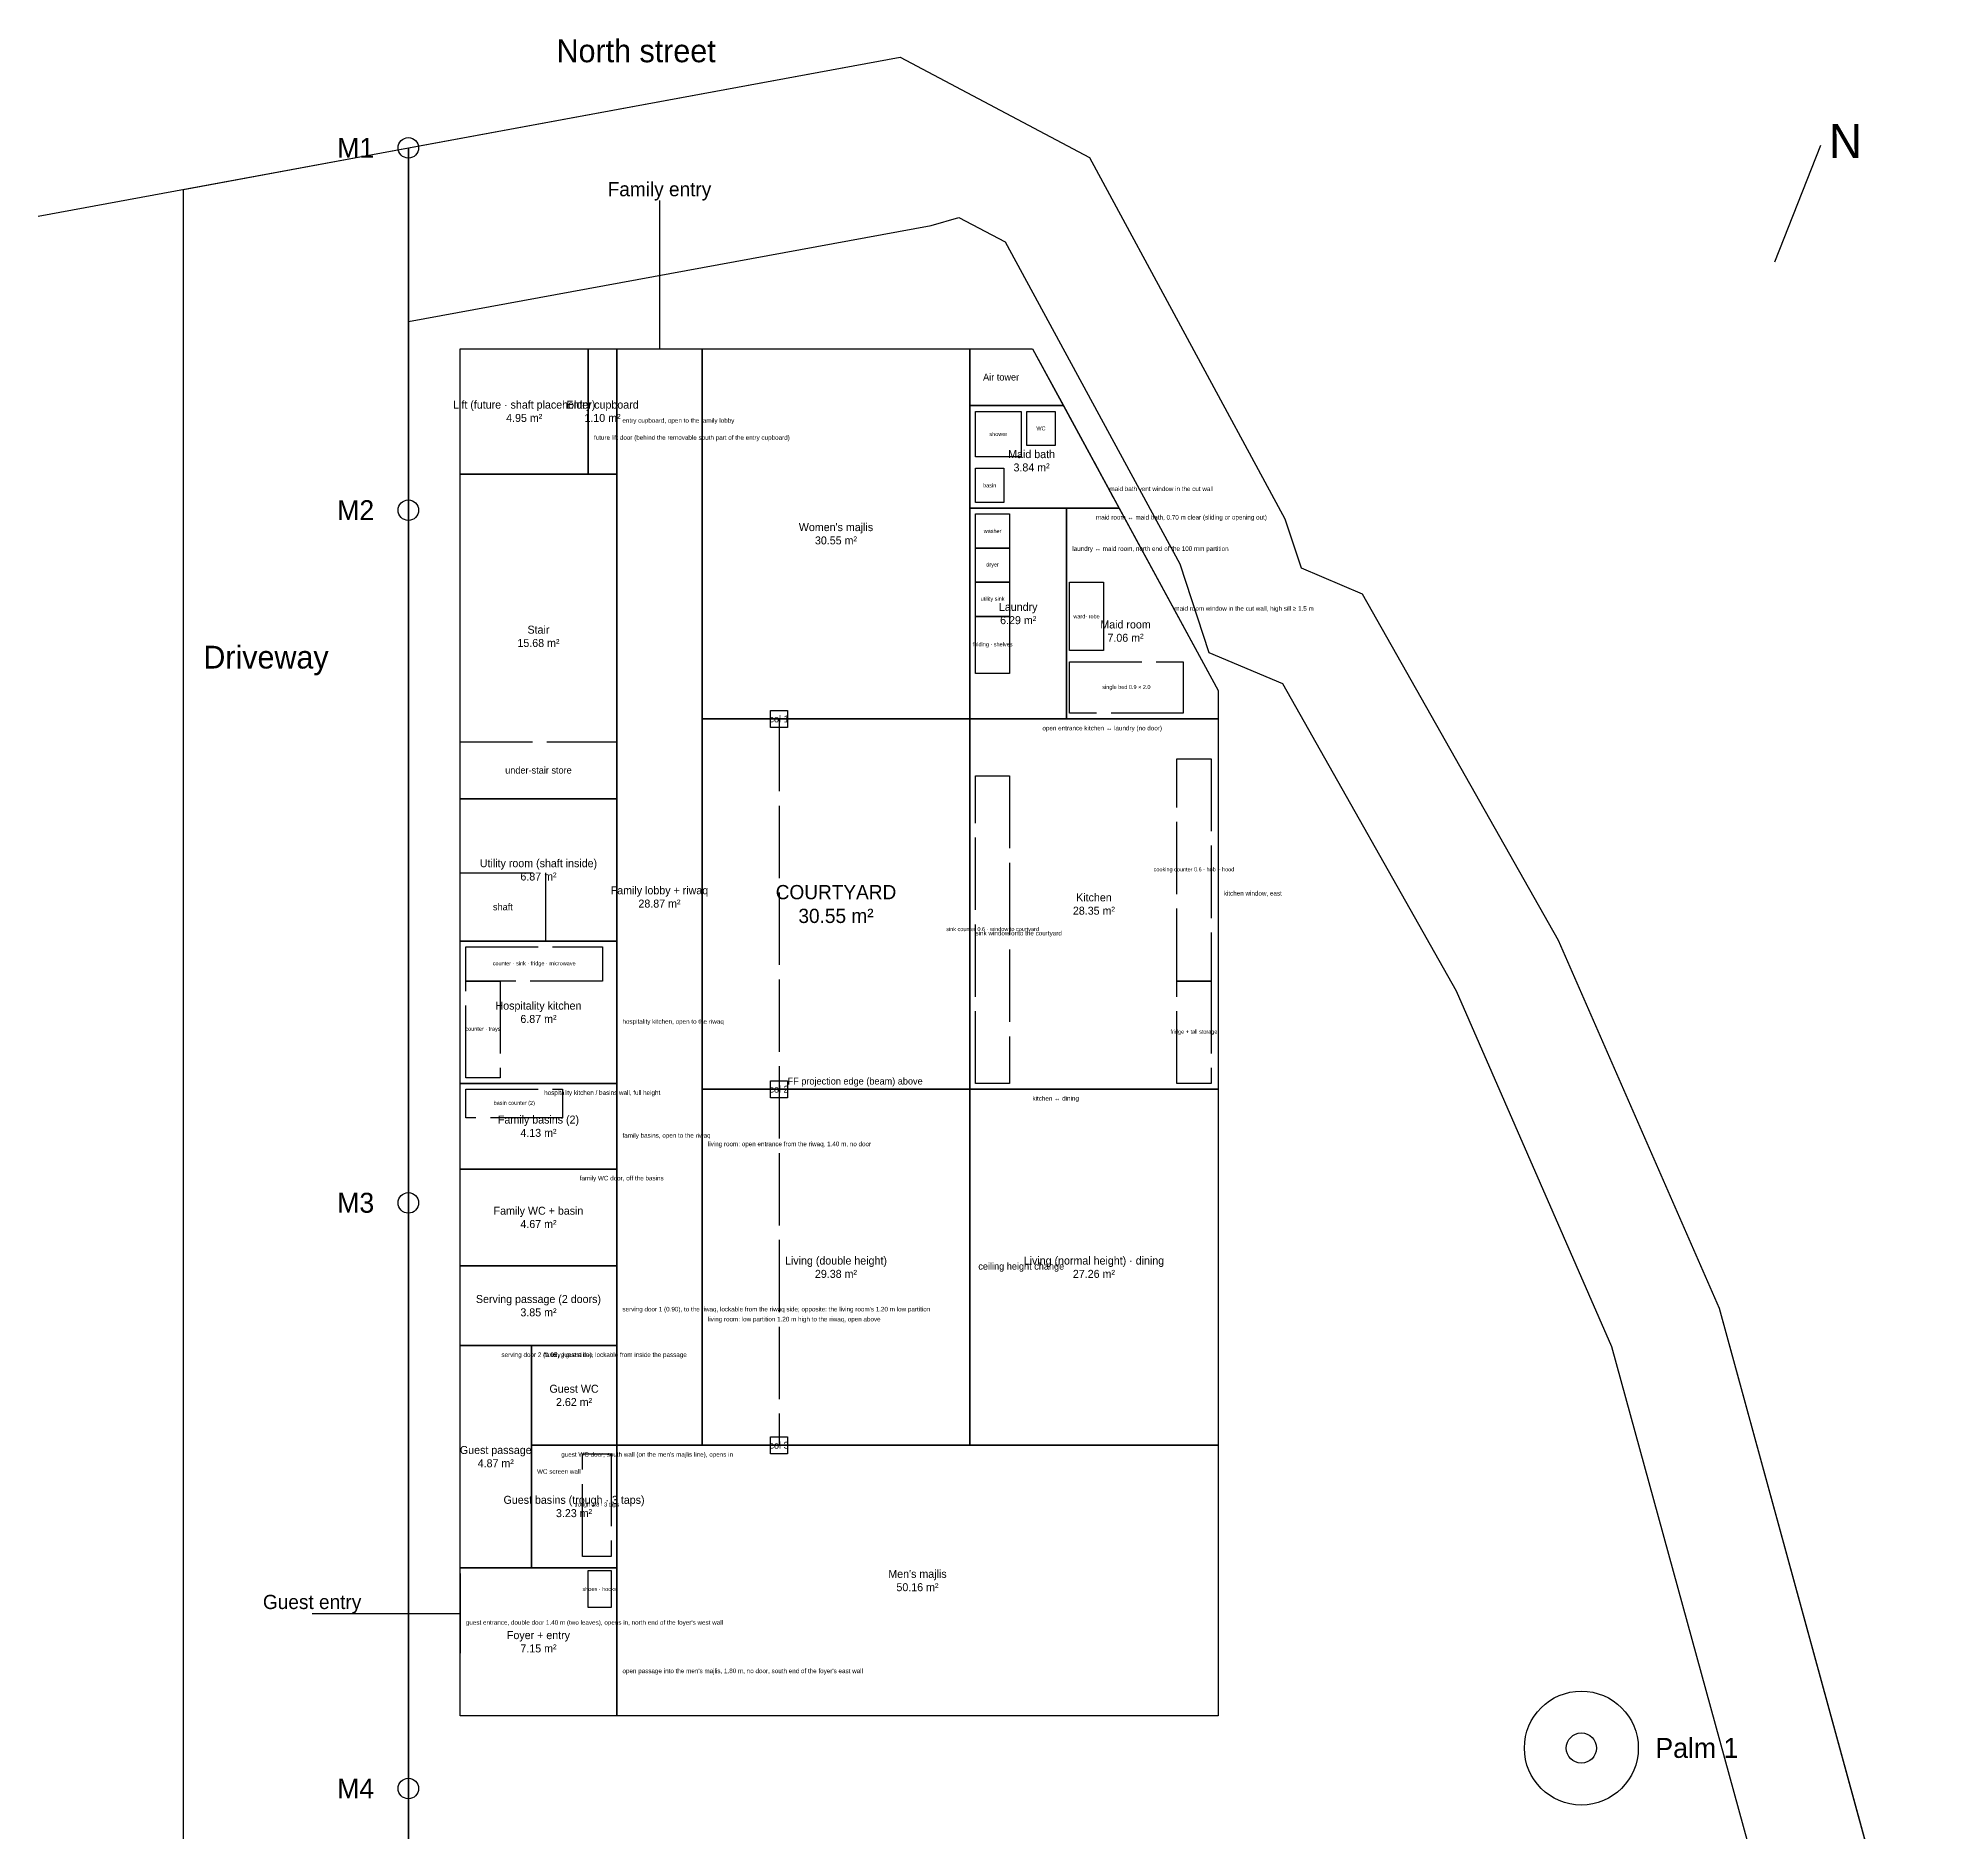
# Model space of a CAD drawing. Header units: metres. Extents: x -6.5 to 29.5, y -46.7 to 1.9.
# Drawn here: x -6.5 to 27.07, y -29.58 to 1.92 of the extents above; entities that cross this region are included whole.
import ezdxf

# ---------------------------------------------------------------- set-up
doc = ezdxf.new("R2010")
doc.units = ezdxf.units.M
doc.linetypes.add('DASHED', pattern=[1.524, 1.27, -0.254])
for name, color, linetype in [('AIR-TOWER', 4, 'CONTINUOUS'), ('ANNOTATION', 7, 'CONTINUOUS'), ('BUILDING-OUTLINE', 1, 'CONTINUOUS'), ('COURTYARD', 150, 'CONTINUOUS'), ('DOORS', 1, 'CONTINUOUS'), ('ENTRIES', 30, 'CONTINUOUS'), ('FIXTURES', 8, 'DASHED'), ('MARKS', 4, 'DASHED'), ('OPENINGS', 6, 'CONTINUOUS'), ('ROOM-LABELS', 7, 'CONTINUOUS'), ('ROOMS-CIRC', 9, 'CONTINUOUS'), ('ROOMS-CORE', 252, 'CONTINUOUS'), ('ROOMS-FAMILY', 40, 'CONTINUOUS'), ('ROOMS-GUEST', 32, 'CONTINUOUS'), ('ROOMS-SERVICE', 140, 'CONTINUOUS'), ('SITE-DRIVEWAY', 5, 'CONTINUOUS'), ('SITE-ENVELOPE', 3, 'CONTINUOUS'), ('SITE-LAND', 8, 'CONTINUOUS'), ('SITE-LANE', 7, 'CONTINUOUS'), ('SITE-PALMS', 94, 'CONTINUOUS'), ('SITE-PEGS', 94, 'CONTINUOUS'), ('WALLS-SPECIAL', 7, 'CONTINUOUS'), ('WINDOWS', 4, 'CONTINUOUS')]:
    doc.layers.add(name, color=color, linetype=linetype)

msp = doc.modelspace()

# ---------------------------------------------------------------- linework, layer by layer
at = {"layer": 'AIR-TOWER'}
msp.add_lwpolyline([(9.86, -3.525), (10.961, -3.525), (11.504, -4.525), (9.86, -4.525)], close=True, dxfattribs=at)
at = {"layer": 'ANNOTATION'}
msp.add_line((24, -2), (24.803, 0.048), dxfattribs=at)
at = {"layer": 'BUILDING-OUTLINE'}
msp.add_lwpolyline([(0.91, -3.525), (10.961, -3.525), (14.221, -9.525), (14.221, -27.525), (0.91, -27.525)], close=True, dxfattribs=at)
at = {"layer": 'COURTYARD'}
msp.add_lwpolyline([(5.16, -10.025), (9.86, -10.025), (9.86, -16.525), (5.16, -16.525)], close=True, dxfattribs=at)
at = {"layer": 'DOORS'}
for p, q in [((3.16, -4.425), (3.16, -5.425)), ((11.625, -6.325), (12.325, -6.325)), ((10.31, -16.525), (11.41, -16.525)), ((2.51, -17.925), (3.31, -17.925)), ((3.66, -19.775), (3.66, -20.675)), ((1.01, -21.025), (2.06, -21.025)), ((2.21, -22.775), (2.96, -22.775)), ((0.91, -25.025), (0.91, -26.425))]:
    msp.add_line(p, q, dxfattribs=at)
at = {"layer": 'ENTRIES'}
for p, q in [((4.41, -0.925), (4.41, -3.525)), ((-1.69, -25.725), (0.91, -25.725))]:
    msp.add_line(p, q, dxfattribs=at)
at = {"layer": 'FIXTURES'}
for points in [[(9.96, -4.625), (10.76, -4.625), (10.76, -5.425), (9.96, -5.425)], [(10.86, -4.625), (11.36, -4.625), (11.36, -5.225), (10.86, -5.225)], [(9.96, -5.625), (10.46, -5.625), (10.46, -6.225), (9.96, -6.225)], [(9.96, -6.425), (10.56, -6.425), (10.56, -7.025), (9.96, -7.025)], [(9.96, -7.025), (10.56, -7.025), (10.56, -7.625), (9.96, -7.625)], [(9.96, -7.625), (10.56, -7.625), (10.56, -8.225), (9.96, -8.225)], [(11.61, -7.625), (12.21, -7.625), (12.21, -8.825), (11.61, -8.825)], [(9.96, -8.225), (10.56, -8.225), (10.56, -9.225), (9.96, -9.225)], [(11.61, -9.025), (13.61, -9.025), (13.61, -9.925), (11.61, -9.925)], [(13.496, -10.725), (14.096, -10.725), (14.096, -14.625), (13.496, -14.625)], [(9.96, -11.025), (10.56, -11.025), (10.56, -16.425), (9.96, -16.425)], [(1.01, -14.025), (3.41, -14.025), (3.41, -14.625), (1.01, -14.625)], [(1.01, -14.625), (1.61, -14.625), (1.61, -16.325), (1.01, -16.325)], [(13.496, -14.625), (14.096, -14.625), (14.096, -16.425), (13.496, -16.425)], [(1.01, -16.525), (2.71, -16.525), (2.71, -17.025), (1.01, -17.025)], [(3.06, -22.925), (3.56, -22.925), (3.56, -24.725), (3.06, -24.725)], [(3.16, -24.975), (3.56, -24.975), (3.56, -25.625), (3.16, -25.625)]]:
    msp.add_lwpolyline(points, close=True, dxfattribs=at)
at = {"layer": 'MARKS'}
for p, q in [((6.51, -10.025), (6.51, -22.775)), ((9.86, -16.525), (9.86, -22.775))]:
    msp.add_line(p, q, dxfattribs=at)
for points in [[(6.36, -9.875), (6.66, -9.875), (6.66, -10.175), (6.36, -10.175)], [(0.91, -10.425), (3.66, -10.425), (3.66, -11.425), (0.91, -11.425)], [(0.91, -12.725), (2.41, -12.725), (2.41, -13.925), (0.91, -13.925)], [(6.36, -16.375), (6.66, -16.375), (6.66, -16.675), (6.36, -16.675)], [(6.36, -22.625), (6.66, -22.625), (6.66, -22.925), (6.36, -22.925)]]:
    msp.add_lwpolyline(points, close=True, dxfattribs=at)
at = {"layer": 'OPENINGS'}
for p, q in [((3.66, -3.725), (3.66, -5.525)), ((10.61, -10.025), (11.46, -10.025)), ((3.66, -14.125), (3.66, -16.225)), ((3.66, -16.525), (3.66, -17.825)), ((5.16, -16.625), (5.16, -18.025)), ((3.66, -25.675), (3.66, -27.475))]:
    msp.add_line(p, q, dxfattribs=at)
at = {"layer": 'ROOMS-CIRC'}
msp.add_lwpolyline([(3.66, -3.525), (5.16, -3.525), (5.16, -22.775), (3.66, -22.775)], close=True, dxfattribs=at)
at = {"layer": 'ROOMS-CORE'}
for points in [[(0.91, -3.525), (3.16, -3.525), (3.16, -5.725), (0.91, -5.725)], [(3.16, -3.525), (3.66, -3.525), (3.66, -5.725), (3.16, -5.725)], [(0.91, -5.725), (3.66, -5.725), (3.66, -11.425), (0.91, -11.425)], [(0.91, -11.425), (3.66, -11.425), (3.66, -13.925), (0.91, -13.925)]]:
    msp.add_lwpolyline(points, close=True, dxfattribs=at)
at = {"layer": 'ROOMS-FAMILY'}
for points in [[(5.16, -3.525), (9.86, -3.525), (9.86, -10.025), (5.16, -10.025)], [(5.16, -16.525), (9.86, -16.525), (9.86, -22.775), (5.16, -22.775)], [(9.86, -16.525), (14.221, -16.525), (14.221, -22.775), (9.86, -22.775)]]:
    msp.add_lwpolyline(points, close=True, dxfattribs=at)
at = {"layer": 'ROOMS-GUEST'}
for points in [[(0.91, -21.025), (2.16, -21.025), (2.16, -24.925), (0.91, -24.925)], [(2.16, -21.025), (3.66, -21.025), (3.66, -22.775), (2.16, -22.775)], [(2.16, -22.775), (3.66, -22.775), (3.66, -24.925), (2.16, -24.925)], [(3.66, -22.775), (14.221, -22.775), (14.221, -27.525), (3.66, -27.525)], [(0.91, -24.925), (3.66, -24.925), (3.66, -27.525), (0.91, -27.525)]]:
    msp.add_lwpolyline(points, close=True, dxfattribs=at)
at = {"layer": 'ROOMS-SERVICE'}
for points in [[(9.86, -4.525), (11.504, -4.525), (12.482, -6.325), (9.86, -6.325)], [(9.86, -6.325), (11.56, -6.325), (11.56, -10.025), (9.86, -10.025)], [(11.56, -6.325), (12.482, -6.325), (14.221, -9.525), (14.221, -10.025), (11.56, -10.025)], [(9.86, -10.025), (14.221, -10.025), (14.221, -16.525), (9.86, -16.525)], [(0.91, -13.925), (3.66, -13.925), (3.66, -16.425), (0.91, -16.425)], [(0.91, -16.425), (3.66, -16.425), (3.66, -17.925), (0.91, -17.925)], [(0.91, -17.925), (3.66, -17.925), (3.66, -19.625), (0.91, -19.625)], [(0.91, -19.625), (3.66, -19.625), (3.66, -21.025), (0.91, -21.025)]]:
    msp.add_lwpolyline(points, close=True, dxfattribs=at)
at = {"layer": 'SITE-DRIVEWAY'}
msp.add_lwpolyline([(-3.95, -0.73), (0, 0), (0, -38.86), (-3.95, -39.59)], close=True, dxfattribs=at)
at = {"layer": 'SITE-ENVELOPE'}
msp.add_lwpolyline([(0, -38.86), (0, -3.05), (9.18, -1.36), (9.67, -1.22), (10.48, -1.65), (13.55, -7.3), (14.06, -8.86), (15.35, -9.4), (18.4, -14.8), (21.13, -21.04), (24.77, -34.3)], close=True, dxfattribs=at)
at = {"layer": 'SITE-LAND'}
msp.add_lwpolyline([(0, 0), (8.64, 1.59), (11.96, -0.17), (15.39, -6.51), (15.68, -7.37), (16.75, -7.83), (20.19, -13.91), (23.02, -20.37), (26.74, -33.94), (0, -38.86)], close=True, dxfattribs=at)
at = {"layer": 'SITE-LANE'}
for points in [[(-6.5, -1.2), (8.64, 1.59)], [(8.64, 1.59), (11.96, -0.17), (15.39, -6.51), (15.68, -7.37), (16.75, -7.83), (20.19, -13.91), (23.02, -20.37), (27.07, -35.15)]]:
    msp.add_lwpolyline(points, dxfattribs=at)
at = {"layer": 'SITE-PALMS'}
for radius in [1, 0.265]:
    msp.add_circle((20.6, -28.09), radius, dxfattribs=at)
at = {"layer": 'SITE-PEGS'}
for centre in [(0, 0), (0, -6.36), (0, -18.52), (0, -28.8)]:
    msp.add_circle(centre, 0.18, dxfattribs=at)
at = {"layer": 'WALLS-SPECIAL'}
for p, q in [((9.86, -3.525), (9.86, -10.025)), ((11.56, -6.475), (11.56, -7.275)), ((0.91, -16.425), (3.66, -16.425)), ((5.16, -18.025), (5.16, -22.775)), ((0.91, -21.025), (3.66, -21.025)), ((2.16, -22.775), (2.16, -23.375))]:
    msp.add_line(p, q, dxfattribs=at)
at = {"layer": 'WINDOWS'}
for p, q in [((12.048, -5.525), (12.374, -6.125)), ((13.08, -7.425), (13.624, -8.425)), ((14.221, -12.225), (14.221, -13.625)), ((9.86, -12.625), (9.86, -14.625))]:
    msp.add_line(p, q, dxfattribs=at)

# ---------------------------------------------------------------- texts
at = {"layer": 'AIR-TOWER', "insert": (10.41, -4.025), "char_height": 0.12, "attachment_point": 5}
msp.add_mtext('Air tower', dxfattribs=at)
at = {"layer": 'ANNOTATION', "insert": (24.949, 0.421), "char_height": 0.6, "attachment_point": 1}
msp.add_mtext('N', dxfattribs=at)
at = {"layer": 'DOORS', "char_height": 0.08, "attachment_point": 1}
for s, insert in [('future lift door (behind the removable south part of the entry cupboard)', (3.26, -5.045)), ('maid room ↔ maid bath, 0.70 m clear (sliding or opening out)', (12.075, -6.445)), ('kitchen ↔ dining', (10.96, -16.645)), ('family WC door, off the basins', (3.01, -18.045)), ("serving door 1 (0.90), to the riwaq, lockable from the riwaq side; opposite: the living room's 1.20 m low partition", (3.76, -20.345)), ('serving door 2 (1.05, guest side), lockable from inside the passage', (1.635, -21.145)), ("guest WC door, south wall (on the men's majlis line), opens in", (2.685, -22.895)), ("guest entrance, double door 1.40 m (two leaves), opens in, north end of the foyer's west wall", (1.01, -25.845))]:
    msp.add_mtext(s, dxfattribs=dict(at, insert=insert))
at = {"layer": 'ENTRIES', "char_height": 0.25, "attachment_point": 8}
for s, insert in [('Family entry', (4.41, -0.925)), ('Guest entry', (-1.69, -25.725))]:
    msp.add_mtext(s, dxfattribs=dict(at, insert=insert))
at = {"layer": 'FIXTURES', "char_height": 0.07, "attachment_point": 5}
for s, insert in [('shower', (10.36, -5.025)), ('WC', (11.11, -4.925)), ('basin', (10.21, -5.925)), ('washer', (10.26, -6.725)), ('dryer', (10.26, -7.325)), ('utility sink', (10.26, -7.925)), ('ward- robe', (11.91, -8.225)), ('folding · shelves', (10.26, -8.725)), ('single bed 0.9 × 2.0', (12.61, -9.475)), ('cooking counter 0.6 · hob + hood', (13.796, -12.675)), ('sink counter 0.6 · window to courtyard', (10.26, -13.725)), ('counter · sink · fridge · microwave', (2.21, -14.325)), ('counter · trays', (1.31, -15.475)), ('fridge + tall storage', (13.796, -15.525)), ('basin counter (2)', (1.86, -16.775)), ('trough 1.8 · 3 taps', (3.31, -23.825)), ('shoes · hooks', (3.36, -25.3))]:
    msp.add_mtext(s, dxfattribs=dict(at, insert=insert))
at = {"layer": 'MARKS', "char_height": 0.12}
for s, insert, attachment_point in [('col 1', (6.51, -10.025), 5), ('under-stair store', (2.285, -10.925), 5), ('shaft', (1.66, -13.325), 5), ('FF projection edge (beam) above', (6.66, -16.4), 4), ('col 2', (6.51, -16.525), 5), ('ceiling height change', (10.01, -19.65), 4), ('col 3', (6.51, -22.775), 5)]:
    msp.add_mtext(s, dxfattribs=dict(at, insert=insert, attachment_point=attachment_point))
at = {"layer": 'OPENINGS', "char_height": 0.08, "attachment_point": 1}
for s, insert in [('entry cupboard, open to the family lobby', (3.76, -4.745)), ('open entrance kitchen ↔ laundry (no door)', (11.135, -10.145)), ('hospitality kitchen, open to the riwaq', (3.76, -15.295)), ('family basins, open to the riwaq', (3.76, -17.295)), ('living room: open entrance from the riwaq, 1.40 m, no door', (5.26, -17.445)), ("open passage into the men's majlis, 1.80 m, no door, south end of the foyer's east wall", (3.76, -26.695))]:
    msp.add_mtext(s, dxfattribs=dict(at, insert=insert))
at = {"layer": 'ROOM-LABELS', "attachment_point": 5}
for s, insert, char_height in [('Lift (future · shaft placeholder)\\P4.95 m²', (2.035, -4.625), 0.14), ('Entry cupboard\\P1.10 m²', (3.41, -4.625), 0.14), ('Maid bath\\P3.84 m²', (10.945, -5.494), 0.14), ("Women's majlis\\P30.55 m²", (7.51, -6.775), 0.14), ('Laundry\\P6.29 m²', (10.71, -8.175), 0.14), ('Stair\\P15.68 m²', (2.285, -8.575), 0.14), ('Maid room\\P7.06 m²', (12.595, -8.484), 0.14), ('Utility room (shaft inside)\\P6.87 m²', (2.285, -12.675), 0.14), ('Family lobby + riwaq\\P28.87 m²', (4.41, -13.15), 0.14), ('COURTYARD\\P30.55 m²', (7.51, -13.275), 0.25), ('Kitchen\\P28.35 m²', (12.04, -13.275), 0.14), ('Hospitality kitchen\\P6.87 m²', (2.285, -15.175), 0.14), ('Family basins (2)\\P4.13 m²', (2.285, -17.175), 0.14), ('Family WC + basin\\P4.67 m²', (2.285, -18.775), 0.14), ('Living (double height)\\P29.38 m²', (7.51, -19.65), 0.14), ('Living (normal height) · dining\\P27.26 m²', (12.04, -19.65), 0.14), ('Serving passage (2 doors)\\P3.85 m²', (2.285, -20.325), 0.14), ('Guest WC\\P2.62 m²', (2.91, -21.9), 0.14), ('Guest passage\\P4.87 m²', (1.535, -22.975), 0.14), ('Guest basins (trough · 3 taps)\\P3.23 m²', (2.91, -23.85), 0.14), ("Men's majlis\\P50.16 m²", (8.941, -25.15), 0.14), ('Foyer + entry\\P7.15 m²', (2.285, -26.225), 0.14)]:
    msp.add_mtext(s, dxfattribs=dict(at, insert=insert, char_height=char_height))
at = {"layer": 'SITE-DRIVEWAY', "insert": (-2.5, -9), "char_height": 0.4, "attachment_point": 5}
msp.add_mtext('Driveway', dxfattribs=at)
at = {"layer": 'SITE-LANE', "insert": (4, 1.7), "char_height": 0.4, "attachment_point": 5}
msp.add_mtext('North street', dxfattribs=at)
at = {"layer": 'SITE-PALMS', "insert": (21.9, -28.09), "char_height": 0.35, "attachment_point": 4}
msp.add_mtext('Palm 1', dxfattribs=at)
at = {"layer": 'SITE-PEGS', "char_height": 0.35, "attachment_point": 6}
for s, insert in [('M1', (-0.6, 0)), ('M2', (-0.6, -6.36)), ('M3', (-0.6, -18.52)), ('M4', (-0.6, -28.8))]:
    msp.add_mtext(s, dxfattribs=dict(at, insert=insert))
at = {"layer": 'WALLS-SPECIAL', "char_height": 0.08, "attachment_point": 1}
for s, insert in [('laundry ↔ maid room, north end of the 100 mm partition', (11.66, -6.995)), ('hospitality kitchen / basins wall, full height', (2.385, -16.545)), ('living room: low partition 1.20 m high to the riwaq, open above', (5.26, -20.52)), ('family / guest line', (2.385, -21.145)), ('WC screen wall', (2.26, -23.195))]:
    msp.add_mtext(s, dxfattribs=dict(at, insert=insert))
at = {"layer": 'WINDOWS', "char_height": 0.08, "attachment_point": 1}
for s, insert in [('maid bath vent window in the cut wall', (12.311, -5.945)), ('maid room window in the cut wall, high sill ≥ 1.5 m', (13.452, -8.045)), ('kitchen window, east', (14.321, -13.045)), ('sink window onto the courtyard', (9.96, -13.745))]:
    msp.add_mtext(s, dxfattribs=dict(at, insert=insert))

doc.saveas('drawing.dxf')
